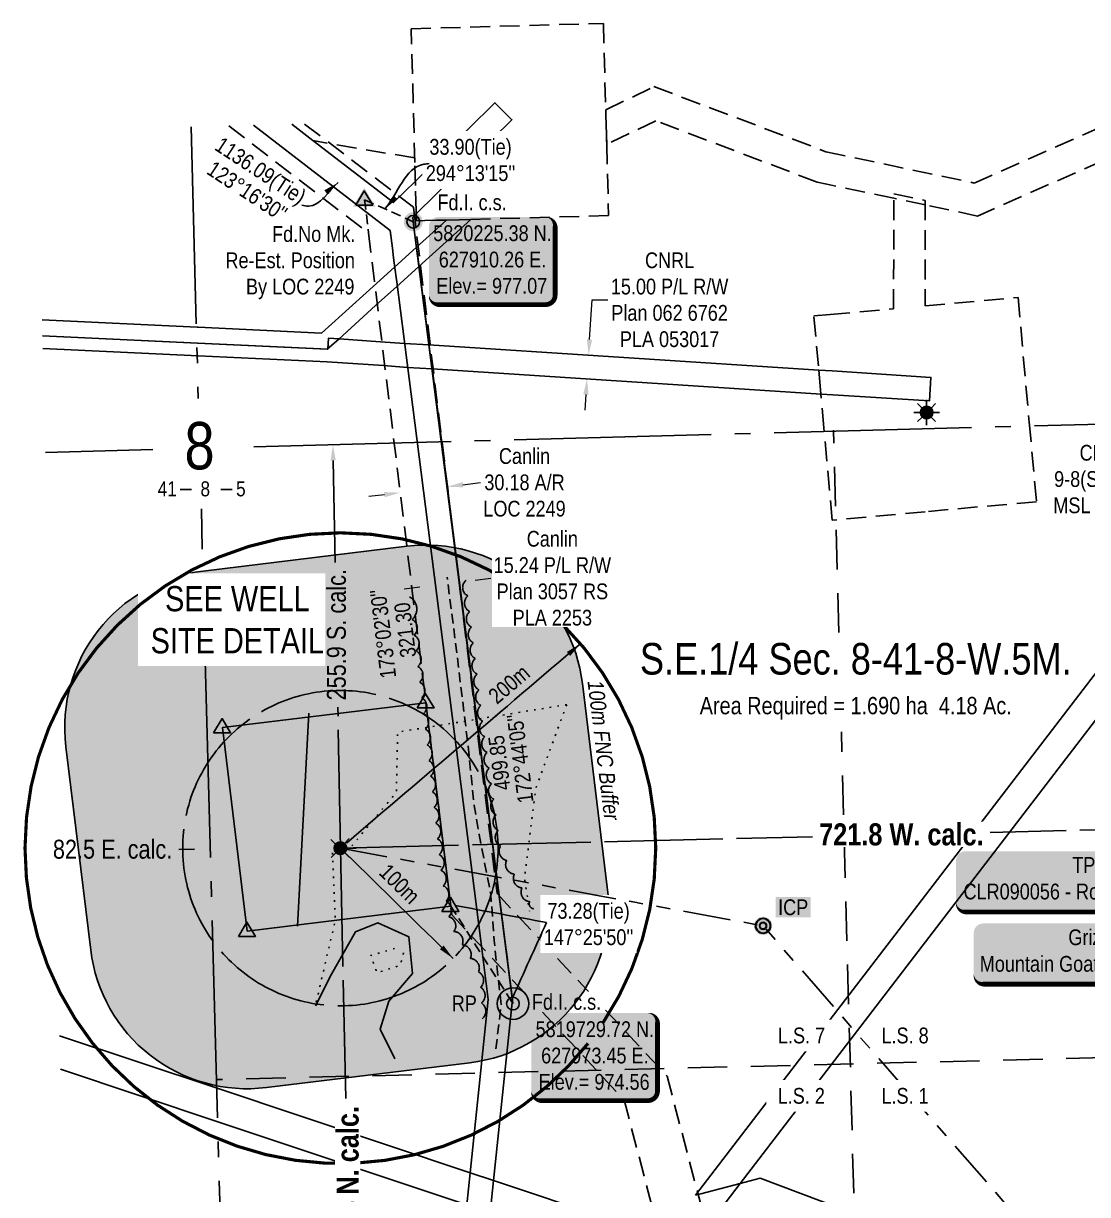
# Model space of a CAD drawing. Extents: x 627663 to 632082, y 5817591 to 5820351.
# Drawn here: x 627663 to 628338, y 5819609 to 5820351 of the extents above; entities that cross this region are included whole.
import ezdxf
from ezdxf.enums import TextEntityAlignment as Align

# ---------------------------------------------------------------- set-up
doc = ezdxf.new("R2010")
doc.units = 0
doc.header["$LTSCALE"] = 5
doc.header["$PDSIZE"] = 0.5
for name, pattern in [('0', [1, 1, 0]), ('foc-ACCESSROAD', [3.75, 2.5, -1.25]), ('foc-BUFFER', [16.75, 15, -1.75]), ('foc-COORDS', [16.75, 15, -1.75]), ('foc-DRILLPATH', [14.75, 6, -1.75, 1.75, -1.75, 1.75, -1.75]), ('foc-LSD', [8, 5, -3]), ('foc-QUARTERLINE', [33, 25, -3, 2, -3]), ('foc-TIELINE', [1.875, 1.25, -0.625]), ('foc-TOPO', [1, 0.2, -0.8]), ('foc-TRAV', [1.875, 1.25, -0.625]), ('UG_PIPE', [1.875, 1.25, -0.625])]:
    doc.linetypes.add(name, pattern=pattern)
doc.layers.get('Defpoints').update_dxf_attribs({"color": 9})
for name, color, linetype in [('10', 1, 'Continuous'), ('35', 37, 'Continuous'), ('9', 3, 'Continuous'), ('AS-FENCE', 48, 'foc-FENCE'), ('AS-PIPE-UG', 44, 'UG_PIPE'), ('AS-ROADS', 254, 'Continuous'), ('AS-WILDLIFE-BLOCK', 131, 'Continuous'), ('AUX-BUFFER', 7, 'foc-BUFFER'), ('C-AR', 13, 'foc-ACCESSROAD'), ('C-RW', 13, 'Continuous'), ('C-SYMBOL', 7, 'Continuous'), ('C-WS', 13, 'foc-ACCESSROAD'), ('DETAIL-T', 7, 'Continuous'), ('F-RW', 190, 'Continuous'), ('F-WS', 190, 'foc-ACCESSROAD'), ('F-WS-S', 190, 'Continuous'), ('L-BD', 7, 'Continuous'), ('L-DETAIL-T', 3, 'Continuous'), ('L-MON', 1, 'Continuous'), ('L-MON-T', 1, 'Continuous'), ('L-SECLBL', 7, 'Continuous'), ('L-SECQ', 8, 'foc-QUARTERLINE'), ('L-SECTION-LSD', 7, 'foc-LSD'), ('L-SYMBOL', 7, 'Continuous'), ('L-TIE', 7, 'foc-TIELINE'), ('L-TRAV', 7, 'foc-TRAV'), ('P-BUFFER-H 30m', 51, 'Continuous'), ('P-BUFFER-T', 40, 'Continuous'), ('P-OFFSETS', 7, 'foc-COORDS'), ('P-PDRILLPATH', 12, 'foc-DRILLPATH'), ('P-PROPOSED', 10, 'Continuous'), ('P-PROPOSED-H', 21, 'Continuous'), ('T-BUSH', 110, '0'), ('T-LOW-AREA', 48, 'foc-TOPO'), ('T-SLOPE', 48, 'Continuous'), ('T-VEGETATION CHANGE', 104, 'foc-TOPO')]:
    doc.layers.add(name, color=color, linetype=linetype)
for name, color, linetype, lineweight in [('C-AR-T', 13, 'Continuous', 9), ('C-RW-T', 13, 'Continuous', 9), ('F-RW-T', 190, 'Continuous', 9), ('F-WS-T', 190, 'Continuous', 9)]:
    doc.layers.add(name, color=color, linetype=linetype, lineweight=lineweight)
doc.styles.add('100L', font='ARIALN.TTF', dxfattribs={"height": 11})
doc.styles.add('175L', font='ARIALN.TTF', dxfattribs={"height": 20})
doc.styles.add('80', font='ARIALN.TTF', dxfattribs={"height": 10})
doc.styles.add('80CG', font='ARIALN.TTF', dxfattribs={"height": 10})
doc.styles.add('80L', font='ARIALN.TTF', dxfattribs={"height": 10})
doc.styles.add('foc-LtypeFont', font='ARIALN.TTF', dxfattribs={"height": 7.35})
doc.styles.add('SIMPLEX', font='ARIALN.TTF')
doc.linetypes.add('foc-FENCE', pattern='A,10,-1,["X",foc-LtypeFont,S=0.2,R=0,X=-0.625,Y=-0.75],-1.24', length=12.24)
doc.dimstyles.new('CG2011', dxfattribs={"dimscale": 5, "dimtxt": 9, "dimasz": 2, "dimexe": 0.2, "dimexo": 0.0625, "dimgap": 0.5, "dimtad": 0, "dimtih": 1, "dimtoh": 1, "dimzin": 0, "dimdsep": 46, "dimtxsty": '80CG', "dimcen": 0.1, "dimse1": 1, "dimse2": 1, "dimclrd": 256, "dimclrt": 256, "dimaunit": 1, "dimadec": 4, "dimazin": 0, "dimtfac": 0.06, "dimtofl": 0, "dimtmove": 0, "dimatfit": 1, "dimfxl": 0.2, "dimtolj": 1, "dimtzin": 0, "dimlwd": -1, "dimarcsym": 0})
doc.dimstyles.new('Compass 5 000', dxfattribs={"dimscale": 5, "dimtxt": 9, "dimasz": 2, "dimexe": 0.2, "dimexo": 0.0625, "dimgap": 0.5, "dimtad": 0, "dimtih": 1, "dimtoh": 1, "dimzin": 0, "dimdsep": 46, "dimtxsty": '80CG', "dimcen": 0.1, "dimse1": 1, "dimse2": 1, "dimclrd": 256, "dimclrt": 256, "dimaunit": 1, "dimadec": 4, "dimazin": 0, "dimtfac": 0.06, "dimtofl": 0, "dimtmove": 0, "dimatfit": 1, "dimfxl": 0.2, "dimtolj": 1, "dimtzin": 0, "dimlwd": -1, "dimarcsym": 0})

# ---------------------------------------------------------------- blocks, each defined once
blk = doc.blocks.new('GAS')
h = blk.add_hatch(color=255)
h.dxf.hatch_style = 1
edge = h.paths.add_edge_path()
edge.add_arc((0, 0), 0.9, 0, 360)
for p, q in [((0, 0.81), (0, 1.62)), ((-0.81, 0), (-1.62, 0)), ((-0.57, 0.57), (-1.14, 1.14)), ((0.57, 0.57), (1.14, 1.14)), ((1.62, 0), (0.81, 0)), ((-0.57, -0.57), (-1.14, -1.14)), ((0, -0.81), (0, -1.62)), ((1.14, -1.14), (0.57, -0.57))]:
    blk.add_line(p, q)
blk.add_circle((0, 0), 0.8)
blk = doc.blocks.new('fdia')
at = {"color": 255, "const_width": 1}
blk.add_lwpolyline([(-0.5, 0, 1), (0.5, 0, 1)], format="xyb", close=True, dxfattribs=at)
blk = doc.blocks.new('Fdiaa')
blk.add_blockref('fdia', (0, 0))
blk = doc.blocks.new('fdib')
at = {"color": 1, "const_width": 1.6}
blk.add_lwpolyline([(-0.4, 0, 1), (0.4, 0, 1)], format="xyb", close=True, dxfattribs=at)
at = {"color": 1}
blk.add_circle((0, 0), 0.8, dxfattribs=at)
blk = doc.blocks.new('Fdibb')
blk.add_blockref('fdib', (0, 0))
blk = doc.blocks.new('fdicc')
for name in ['Fdibb', 'Fdiaa']:
    blk.add_blockref(name, (0, 0))
blk = doc.blocks.new('FDI')
blk.add_blockref('fdicc', (0, 0))
blk = doc.blocks.new('TRIA')
blk.add_hatch(color=255).paths.add_polyline_path([(-0.04, 1.52), (-1.47, -0.87), (1.39, -0.87)])
blk = doc.blocks.new('TRIAA')
blk.add_blockref('TRIA', (0, 0))
blk = doc.blocks.new('TRIB')
at = {"color": 1}
blk.add_lwpolyline([(-1.12, -0.67), (-0.04, 1.13), (1.04, -0.67)], close=True, dxfattribs=at)
blk = doc.blocks.new('TRIBB')
blk.add_blockref('TRIB', (0, 0))
blk = doc.blocks.new('TRICC')
for name in ['TRIAA', 'TRIBB']:
    blk.add_blockref(name, (0, 0))
blk = doc.blocks.new('plspike')
blk.add_blockref('TRICC', (0, 0))
blk = doc.blocks.new('WC')
at = {"layer": 'L-MON'}
h = blk.add_hatch(color=255, dxfattribs=at)
h.dxf.hatch_style = 1
edge = h.paths.add_edge_path()
edge.add_arc((0, 0), 0.9, 0, 360)
at = {"layer": 'L-MON', "color": 240, "flags": 128}
for points in [[(-0.62, 0.5), (-1.23, 1.12)], [(0.52, 0.61), (1.13, 1.21)], [(-1.18, -1.18), (-0.56, -0.57)], [(1.16, -1.18), (0.56, -0.57)]]:
    blk.add_lwpolyline(points, dxfattribs=at)
at = {"layer": 'L-MON', "color": 240}
for radius in [0.8, 0.373]:
    blk.add_circle((0, 0), radius, dxfattribs=at)
blk = doc.blocks.new('WPFA')
blk.add_hatch(color=255).paths.add_polyline_path([(1.05, 1.05), (-1.05, 1.05), (-1.05, -1.05), (1.05, -1.05)])
blk = doc.blocks.new('WPFAA')
blk.add_blockref('WPFA', (0, 0))
blk = doc.blocks.new('WPFB')
at = {"color": 1}
blk.add_solid([(-0.85, 0.85), (0.85, 0.85), (-0.85, -0.85), (0.85, -0.85)], dxfattribs=at)
blk = doc.blocks.new('WPFBB')
blk.add_blockref('WPFB', (0, 0))
blk = doc.blocks.new('WPFCC')
for name in ['WPFAA', 'WPFBB']:
    blk.add_blockref(name, (0, 0))
blk = doc.blocks.new('fdhub')
blk.add_blockref('WPFCC', (0, 0))
blk = doc.blocks.new('*U33')
h = blk.add_hatch(color=255)
edge = h.paths.add_edge_path()
edge.add_line((-121.5, -20), (121.5, -20))
edge.add_arc((121.5, -14), 6, 270, 360)
edge.add_line((127.5, -14), (127.5, 12.5))
edge.add_arc((121.5, 12.5), 6, 0, 90)
edge.add_line((121.5, 18.5), (-121.5, 18.5))
edge.add_arc((-121.5, 12.5), 6, 90, 180)
edge.add_line((-127.5, 12.5), (-127.5, -14))
edge.add_arc((-121.5, -14), 6, 180, 270)
at = {"color": 131, "flags": 128}
blk.add_lwpolyline([(-121.5, -20, 3, 3, 0), (121.5, -20, 3, 3, 0.414214), (127.5, -14, 3, 3, 0), (127.5, 12.5, 3, 0, 0.414214), (121.5, 18.5, 0, 0, 0), (-121.5, 18.5, 0, 0, 0.414214), (-127.5, 12.5, 0, 0, 0), (-127.5, -14, 0, 3, 0.414214)], format="xyseb", close=True, dxfattribs=at)
at = {"color": 131, "style": '80'}
blk.add_attdef('ENTER_TEXT_001', (-35.99, -5), '', height=10, dxfattribs=at)
blk = doc.blocks.new('L-SECLBL')
at = {"layer": '9', "color": 7}
for p, q in [((-5.08, -27.83), (-12.29, -27.83)), ((20.7, -27.83), (13.5, -27.83))]:
    blk.add_line(p, q, dxfattribs=at)
at = {"layer": '10', "color": 2, "style": 'SIMPLEX'}
blk.add_attdef('SEC', text='', height=30, dxfattribs=at).set_placement((0, 0), align=Align.MIDDLE)
at = {"layer": '10', "color": 5, "style": '80L'}
blk.add_attdef('TWP', text='', height=9.5, dxfattribs=at).set_placement((-14.43, -27.37), align=Align.MIDDLE_RIGHT)
blk.add_attdef('RGE', text='', height=9.5, dxfattribs=at).set_placement((3.62, -27.37), align=Align.MIDDLE_CENTER)
blk.add_attdef('MER', text='', height=9.5, dxfattribs=at).set_placement((23.17, -27.37), align=Align.MIDDLE_LEFT)
blk = doc.blocks.new('*U34')
h = blk.add_hatch(color=255)
edge = h.paths.add_edge_path()
edge.add_line((-136.5, -20), (136.5, -20))
edge.add_arc((136.5, -14), 6, 270, 360)
edge.add_line((142.5, -14), (142.5, 12.5))
edge.add_arc((136.5, 12.5), 6, 0, 90)
edge.add_line((136.5, 18.5), (-136.5, 18.5))
edge.add_arc((-136.5, 12.5), 6, 90, 180)
edge.add_line((-142.5, 12.5), (-142.5, -14))
edge.add_arc((-136.5, -14), 6, 180, 270)
at = {"color": 44, "flags": 128}
blk.add_lwpolyline([(-136.5, -20, 3, 3, 0), (136.5, -20, 3, 3, 0.414214), (142.5, -14, 3, 3, 0), (142.5, 12.5, 3, 0, 0.414214), (136.5, 18.5, 0, 0, 0), (-136.5, 18.5, 0, 0, 0.414214), (-142.5, 12.5, 0, 0, 0), (-142.5, -14, 0, 3, 0.414214)], format="xyseb", close=True, dxfattribs=at)
at = {"color": 44, "style": '80'}
blk.add_attdef('ENTER_TEXT_001', (-35.99, -5), '', height=10, dxfattribs=at)
blk = doc.blocks.new('*D38')
at = {"layer": 'C-AR-T', "transparency": 16777216}
for p, q in [((627941.72, 5820058.68), (627952.82, 5820060.09)), ((627891.94, 5820052.35), (627882.02, 5820051.09))]:
    blk.add_line(p, q, dxfattribs=at)
for points in [[(627941.51, 5820060.33), (627941.93, 5820057.02), (627931.8, 5820057.41)], [(627891.73, 5820054), (627892.15, 5820050.7), (627901.86, 5820053.61)]]:
    blk.add_solid(points, dxfattribs=at)
at = {"layer": 'Defpoints', "color": 0, "transparency": 16777216}
for p in [(627931.8, 5820057.41), (627933.76, 5820042), (627903.82, 5820038.19)]:
    blk.add_point(p, dxfattribs=at)
at = {"layer": 'C-AR-T', "transparency": 16777216, "insert": (627980.77, 5820060.09), "char_height": 10, "attachment_point": 5, "style": '80CG'}
blk.add_mtext('\\A1;Canlin\\P30.18 A/R\\PLOC 2249', dxfattribs=at)
blk = doc.blocks.new('*D49')
at = {"layer": 'Defpoints', "color": 0, "transparency": 16777216}
for p in [(628020.56, 5820140.79), (628021.35, 5820140.73), (628019.59, 5820125.83)]:
    blk.add_point(p, dxfattribs=at)
at = {"layer": 'F-RW-T', "transparency": 16777216}
for p, q in [((628022, 5820150.71), (628023.65, 5820175.88)), ((628023.65, 5820175.88), (628033.65, 5820175.88)), ((628019.72, 5820115.8), (628019.07, 5820105.82))]:
    blk.add_line(p, q, dxfattribs=at)
for points in [[(628020.34, 5820150.82), (628023.67, 5820150.6), (628021.35, 5820140.73)], [(628018.06, 5820115.91), (628021.38, 5820115.69), (628020.37, 5820125.78)]]:
    blk.add_solid(points, dxfattribs=at)
at = {"layer": 'F-RW-T', "transparency": 16777216, "insert": (628072.74, 5820175.88), "char_height": 10, "attachment_point": 5, "style": '80CG', "bg_fill": 3, "box_fill_scale": 1.1, "bg_fill_color": 256, "bg_fill_true_color": 13158600, "bg_fill_transparency": 0}
blk.add_mtext('\\A1;CNRL\\P15.00 P/L R/W\\PPlan 062 6762\\PPLA 053017', dxfattribs=at)
blk = doc.blocks.new('*D52')
at = {"layer": 'Defpoints', "color": 0, "transparency": 16777216}
for p in [(628585.34, 5819845.78), (628585.34, 5819845.78), (627864.03, 5819828.23)]:
    blk.add_point(p, dxfattribs=at)
at = {"layer": 'P-OFFSETS', "transparency": 16777216}
for p, q in [((628575.34, 5819845.53), (628275.96, 5819838.25)), ((627864.03, 5819828.23), (628163.41, 5819835.52))]:
    blk.add_line(p, q, dxfattribs=at)
blk.add_solid([(628575.3, 5819847.2), (628575.38, 5819843.87), (628585.34, 5819845.78)], dxfattribs=at)
at = {"layer": 'P-OFFSETS', "transparency": 16777216, "insert": (628219.68, 5819836.88), "char_height": 10, "attachment_point": 5, "style": '80CG', "bg_fill": 3, "box_fill_scale": 1.1, "bg_fill_color": 256, "bg_fill_true_color": 13158600, "bg_fill_transparency": 0}
blk.add_mtext('\\A1;{\\fArial Narrow|b1|i0|c0|p34;\\H1.4x;\\C14;721.8 W. calc.}', dxfattribs=at)
blk = doc.blocks.new('_None')
blk = doc.blocks.new('*D53')
at = {"layer": 'Defpoints', "color": 0, "transparency": 16777216}
for p in [(627781.57, 5819827.64), (627781.57, 5819827.64), (627864.03, 5819828.23)]:
    blk.add_point(p, dxfattribs=at)
at = {"layer": 'P-OFFSETS', "transparency": 16777216}
for p, q in [((627771.57, 5819827.57), (627761.58, 5819827.5)), ((627864.03, 5819828.23), (627874.03, 5819828.31))]:
    blk.add_line(p, q, dxfattribs=at)
blk.add_solid([(627771.56, 5819829.23), (627771.59, 5819825.9), (627781.57, 5819827.64)], dxfattribs=at)
at = {"layer": 'P-OFFSETS', "transparency": 16777216, "insert": (627719.61, 5819827.5), "char_height": 10, "attachment_point": 5, "style": '80CG'}
blk.add_mtext('\\A1;{\\H1.2x;82.5 E. calc.}', dxfattribs=at)
blk = doc.blocks.new('*D54')
at = {"layer": 'Defpoints', "color": 0, "transparency": 16777216}
for p in [(627864.03, 5819828.23), (627876.03, 5819280.16), (627876.03, 5819280.16)]:
    blk.add_point(p, dxfattribs=at)
at = {"layer": 'P-OFFSETS', "transparency": 16777216}
for p, q in [((627864.03, 5819828.23), (627867.52, 5819668.87)), ((627875.81, 5819290.16), (627869.9, 5819559.93))]:
    blk.add_line(p, q, dxfattribs=at)
blk.add_solid([(627877.47, 5819290.19), (627874.14, 5819290.12), (627876.03, 5819280.16)], dxfattribs=at)
at = {"layer": 'P-OFFSETS', "transparency": 16777216, "insert": (627868.71, 5819614.4), "char_height": 10, "attachment_point": 5, "rotation": 90, "style": '80CG', "bg_fill": 3, "box_fill_scale": 1.1, "bg_fill_color": 256, "bg_fill_true_color": 13158600, "bg_fill_transparency": 0}
blk.add_mtext('\\A1;{\\fArial Narrow|b1|i0|c0|p34;\\H1.4x;\\C14;548.4 N. calc.}', dxfattribs=at)
blk = doc.blocks.new('*D55')
at = {"layer": 'Defpoints', "color": 0, "transparency": 16777216}
for p in [(627859.17, 5820084), (627859.29, 5820084), (627864.03, 5819828.23)]:
    blk.add_point(p, dxfattribs=at)
at = {"layer": 'P-OFFSETS', "transparency": 16777216}
for p, q in [((627859.48, 5820074), (627860.71, 5820009.43)), ((627864.15, 5819828.24), (627862.45, 5819917.68))]:
    blk.add_line(p, q, dxfattribs=at)
blk.add_solid([(627861.15, 5820074.04), (627857.82, 5820073.97), (627859.29, 5820084)], dxfattribs=at)
at = {"layer": 'P-OFFSETS', "transparency": 16777216, "insert": (627861.58, 5819963.55), "char_height": 10, "attachment_point": 5, "rotation": 90, "style": '80CG', "bg_fill": 1, "box_fill_scale": 1.1, "bg_fill_color": 51, "bg_fill_transparency": 0}
blk.add_mtext('\\A1;{\\H1.2x;255.9 S. calc.}', dxfattribs=at)
blk = doc.blocks.new('*D56')
at = {"layer": 'C-RW-T', "transparency": 16777216}
for p, q in [((627949.42, 5819998.06), (627959.34, 5819999.32)), ((627914.47, 5819993.62), (627904.55, 5819992.36))]:
    blk.add_line(p, q, dxfattribs=at)
for points in [[(627949.21, 5819999.72), (627949.63, 5819996.41), (627939.5, 5819996.8)], [(627914.26, 5819995.28), (627914.68, 5819991.97), (627924.39, 5819994.88)]]:
    blk.add_solid(points, dxfattribs=at)
at = {"layer": 'Defpoints', "color": 0, "transparency": 16777216}
for p in [(627921.88, 5820014.64), (627936.99, 5820016.56), (627939.5, 5819996.8)]:
    blk.add_point(p, dxfattribs=at)
at = {"layer": 'C-RW-T', "transparency": 16777216, "insert": (627998.42, 5819999.32), "char_height": 10, "attachment_point": 5, "style": '80CG', "bg_fill": 3, "box_fill_scale": 1.1, "bg_fill_color": 256, "bg_fill_true_color": 13158600, "bg_fill_transparency": 0}
blk.add_mtext('\\A1;Canlin\\P15.24 P/L R/W\\PPlan 3057 RS\\PPLA 2253', dxfattribs=at)
blk = doc.blocks.new('*U60')
at = {"layer": '35', "color": 3}
blk.add_circle((0, 0), 10, dxfattribs=at)
at = {"layer": '35', "color": 3, "style": '80'}
blk.add_attdef('RP_001', (-38.81, -4.85), '', height=10, dxfattribs=at)
blk = doc.blocks.new('*U61')
h = blk.add_hatch(color=254)
edge = h.paths.add_edge_path()
edge.add_line((-34, -28.5), (34, -28.5))
edge.add_arc((34, -22.5), 6, 270, 360)
edge.add_line((40, -22.5), (40, 21))
edge.add_arc((34, 21), 6, 0, 90)
edge.add_line((34, 27), (-34, 27))
edge.add_arc((-34, 21), 6, 90, 180)
edge.add_line((-40, 21), (-40, -22.5))
edge.add_arc((-34, -22.5), 6, 180, 270)
at = {"color": 1, "flags": 128}
blk.add_lwpolyline([(-34, -28.5, 3, 3, 0), (34, -28.5, 3, 3, 0.414214), (40, -22.5, 3, 3, 0), (40, 21, 3, 0, 0.414214), (34, 27, 0, 0, 0), (-34, 27, 0, 0, 0.414214), (-40, 21, 0, 0, 0), (-40, -22.5, 0, 3, 0.414214)], format="xyseb", close=True, dxfattribs=at)
blk.add_lwpolyline([(-11.91, -8.57, 0, 10, 0), (0, 0, 5, 5, 0)], format="xyseb", dxfattribs=at)
at = {"color": 1, "style": '80'}
blk.add_attdef('ENTER_TEXT_001', (-35.99, -5), '', height=10, dxfattribs=at)
blk = doc.blocks.new('plbh')
at = {"layer": 'L-MON'}
h = blk.add_hatch(color=255, dxfattribs=at)
h.dxf.hatch_style = 1
edge = h.paths.add_edge_path()
edge.add_arc((0, 0), 1.16, 0, 360)
h = blk.add_hatch(color=256, dxfattribs=at)
h.dxf.hatch_style = 1
h.paths.add_polyline_path([(-0.96, 0, 1), (0.96, 0, 1)])
h.paths.add_polyline_path([(0.91, 0, -1), (-0.91, 0, -1)], flags=16)
h.paths.add_polyline_path([(0.45, 0, -1), (-0.45, 0, -1)], flags=0)
h = blk.add_hatch(color=256, dxfattribs=at)
h.dxf.hatch_style = 1
h.paths.add_polyline_path([(-0.45, 0, 1), (0.45, 0, 1)])
h.paths.add_polyline_path([(0.4, 0, -1), (-0.4, 0, -1)], flags=16)
at = {"layer": 'L-MON', "color": 240}
for radius in [0.96, 0.91, 0.45, 0.4]:
    blk.add_circle((0, 0), radius, dxfattribs=at)
blk = doc.blocks.new('ICP_text')
at = {"color": 14, "insert": (-10.78, -0.47), "char_height": 10, "attachment_point": 5, "style": '80L', "bg_fill": 1, "box_fill_scale": 1.15, "bg_fill_color": 255, "bg_fill_transparency": 0}
blk.add_mtext_dynamic_manual_height_columns('ICP', width=19.0702, gutter_width=47.5, heights=[0], dxfattribs=at)

msp = doc.modelspace()

# ---------------------------------------------------------------- hatches: boundary and pattern name
at = {"layer": 'P-BUFFER-H 30m'}
h = msp.add_hatch(color=256, dxfattribs=at)
h.dxf.hatch_style = 1
h.paths.add_polyline_path([(627906.138, 5820019.69), (627777.144, 5820003.922, 0.4141608), (627690.044, 5819892.584), (627705.79, 5819763.577, 0.4142456), (627817.141, 5819676.461), (627946.129, 5819692.219, 0.4141654), (628033.236, 5819803.552), (628017.496, 5819932.569, 0.4142825)])
h.paths.add_polyline_path([(627918.267, 5819920.463), (627934.007, 5819791.446), (627805.019, 5819775.688), (627789.273, 5819904.695)], flags=16)
at = {"layer": 'P-PROPOSED-H'}
h = msp.add_hatch(color=256, dxfattribs=at)
h.dxf.hatch_style = 1
h.paths.add_polyline_path([(627918.267, 5819920.463), (627789.273, 5819904.695), (627805.019, 5819775.688), (627934.007, 5819791.446)])

# ---------------------------------------------------------------- linework, layer by layer
at = {"layer": 'AS-FENCE', "flags": 128}
msp.add_lwpolyline([(627844.075, 5819913.869), (627836.799, 5819778.757)], dxfattribs=at)
at = {"layer": 'AS-PIPE-UG', "flags": 128}
msp.add_lwpolyline([(627962.619, 5819701.041), (627965.971, 5819728.777), (627961.489, 5819769.736), (627959.401, 5819798.889), (627951.953, 5819836.891), (627948.858, 5819855.392), (627945.252, 5819890.764), (627937.002, 5819958.647), (627931.694, 5820000.094)], dxfattribs=at)
at = {"layer": 'AS-ROADS', "const_width": 7, "flags": 128}
msp.add_lwpolyline([(627980.586, 5819756.111), (627961.872, 5819782.442), (627949.778, 5819809.455), (627947.524, 5819817.991), (627943.566, 5819837.987), (627940.882, 5819860.814), (627935.443, 5819912.051), (627929.763, 5819962.438), (627925.027, 5820002.883)], dxfattribs=at)
at = {"layer": 'AUX-BUFFER', "color": 251, "linetype": 'foc-BUFFER'}
msp.add_circle((627864.03, 5819828.235), 99.965, dxfattribs=at)
at = {"layer": 'C-AR'}
msp.add_line((627911.163, 5820265.813), (627846.67, 5820276.782), dxfattribs=at)
for points in [[(628432.977, 5820301.975), (628268.018, 5820229.021), (628234.884, 5820236.025), (628214.892, 5820240.251), (628172.424, 5820249.229), (628166.243, 5820250.536), (628063.921, 5820289.391), (628032.851, 5820274.4), (628032.251, 5820296.308), (628062.82, 5820311.059), (628171.885, 5820269.79), (628265.834, 5820249.93), (628380.588, 5820300.679)], [(627793.217, 5820286.155), (627881.905, 5820218.335), (627934.673, 5819786.028), (627983.469, 5819733.611)], [(627841.327, 5820287.344), (627910.315, 5820234.59), (627963.433, 5819799.411), (628021.252, 5819737.301)]]:
    msp.add_lwpolyline(points, dxfattribs=at)
at = {"layer": 'C-RW'}
for points in [[(627833.225, 5820287.144), (627846.67, 5820276.782), (627897.703, 5820237.486), (627911.565, 5820251.131), (627962.045, 5820300.817), (627972.761, 5820289.997), (627912.134, 5820230.34), (627909.871, 5820228.114), (627910.637, 5820222.145), (627911.955, 5820211.861), (627913.034, 5820203.445), (627913.514, 5820199.698), (627919.866, 5820150.152), (627919.943, 5820149.552), (627921.807, 5820135.006), (627921.912, 5820134.365), (627927.869, 5820088.337), (627964.283, 5819801.713), (627970.808, 5819750.354), (627973.091, 5819732.39), (627961.18, 5819617.474), (627959.067, 5819597.089)], [(627944.272, 5819602.026), (627946.385, 5819622.411), (627957.766, 5819732.22), (627953.031, 5819769.482), (627912.57, 5820087.931), (627906.342, 5820135.877), (627904.399, 5820151.029), (627899.758, 5820187.24), (627899.402, 5820190.015), (627898.2, 5820199.404), (627897.795, 5820202.557), (627897.006, 5820208.716), (627895.572, 5820219.906), (627809.051, 5820286.546)], [(628089.126, 5819608.166), (628091.91, 5819611.797), (628468.352, 5820102.72), (628574.207, 5820240.72), (628574.961, 5820212.152), (628491.489, 5820103.337), (628117.535, 5819615.642), (628099.661, 5819592.335)], [(627675.03, 5820163.147), (627773.237, 5820158.485), (627773.84, 5820158.457), (627852.066, 5820154.742), (627884.768, 5820184.356), (627898.277, 5820196.59), (627912.032, 5820209.048), (627931.263, 5820226.462), (627939.559, 5820226.689), (627946.72, 5820226.886), (627913.592, 5820196.884), (627899.835, 5820184.427), (627886.327, 5820172.194), (627862.965, 5820151.037), (627855.741, 5820144.494), (627773.501, 5820148.398), (627675.273, 5820153.061)]]:
    msp.add_lwpolyline(points, dxfattribs=at)
at = {"layer": 'C-WS'}
msp.add_lwpolyline([(627917.57, 5820226.087), (627912.255, 5820225.942), (627912.211, 5820227.526), (627912.082, 5820232.241), (627911.642, 5820248.317), (627911.24, 5820263), (627908.918, 5820347.773), (628030.749, 5820351.112), (628032.251, 5820296.308), (628032.851, 5820274.4), (628034.087, 5820229.279), (627946.72, 5820226.886), (627939.559, 5820226.689), (627931.263, 5820226.462), (627924.812, 5820226.286), (627917.57, 5820226.087)], close=True, dxfattribs=at)
at = {"layer": 'F-RW'}
msp.add_line((627973.448, 5819729.718), (627910.255, 5820225.379), dxfattribs=at)
for points in [[(627675.273, 5820153.086), (627773.748, 5820148.412), (627855.988, 5820144.508), (627856.481, 5820151.488), (627863.212, 5820151.051), (627889.504, 5820149.344), (627904.723, 5820148.229), (627920.19, 5820147.353), (628167.376, 5820131.181), (628175.782, 5820130.762), (628238.362, 5820126.701), (628237.407, 5820111.742), (628176.177, 5820115.717), (628168.738, 5820116.072), (627922.131, 5820132.206), (627906.666, 5820133.078), (627891.458, 5820134.197), (627855.604, 5820136.525), (627773.957, 5820140.4), (627675.466, 5820145.075)], [(627685.987, 5819709.294), (627785.837, 5819675.979), (627946.385, 5819622.411), (627961.18, 5819617.474), (628033.192, 5819593.448)], [(627944.272, 5819602.026), (627786.393, 5819654.704), (627686.501, 5819688.034)], [(628089.126, 5819608.166), (628092.618, 5819609.085), (628117.535, 5819615.642), (628130.219, 5819618.979), (628323.412, 5819546.054)]]:
    msp.add_lwpolyline(points, dxfattribs=at)
at = {"layer": 'F-WS'}
msp.add_lwpolyline([(628234.807, 5820238.838), (628234.775, 5820172.035), (628293.625, 5820177.336), (628300.752, 5820098.254), (628305.291, 5820047.898), (628234.711, 5820041.541), (628175.861, 5820036.238), (628170.585, 5820094.789), (628168.414, 5820118.871), (628167.052, 5820133.981), (628164.196, 5820165.678), (628174.59, 5820166.614), (628214.781, 5820170.233), (628214.814, 5820243.065), (628234.807, 5820238.838)], close=True, dxfattribs=at)
at = {"layer": 'L-SECQ'}
for p, q in [((627769.412, 5820285.566), (627773.96, 5820113.387)), ((627809.213, 5820082.66), (628578.506, 5820103.282)), ((627677.059, 5820079.118), (627745.048, 5820080.94)), ((627775.93, 5820043.471), (627776.485, 5820017.839)), ((627778.349, 5819947.266), (627796.394, 5819278.034))]:
    msp.add_line(p, q, dxfattribs=at)
at = {"layer": 'L-SECTION-LSD'}
for p, q in [((628180.027, 5819964.988), (628176.629, 5820093.344)), ((628197.906, 5819289.585), (628181.696, 5819901.952)), ((628589.166, 5819701.38), (627785.369, 5819681.549))]:
    msp.add_line(p, q, dxfattribs=at)
at = {"layer": 'L-TIE'}
for p, q in [((627879.359, 5820239.29), (627881.905, 5820218.335)), ((627879.359, 5820239.29), (627910.255, 5820225.379)), ((627934.007, 5819791.446), (627973.448, 5819729.718))]:
    msp.add_line(p, q, dxfattribs=at)
at = {"layer": 'L-TRAV'}
msp.add_line((627973.448, 5819729.718), (627964.283, 5819801.713), dxfattribs=at)
at = {"layer": 'P-BUFFER-H 30m', "flags": 128}
msp.add_lwpolyline([(627946.129, 5819692.219), (627817.141, 5819676.461, -0.4142456), (627705.79, 5819763.577), (627690.044, 5819892.584, -0.4141608), (627777.144, 5820003.922), (627906.138, 5820019.69, -0.4142825), (628017.496, 5819932.569), (628033.236, 5819803.552, -0.4141654)], format="xyb", close=True, dxfattribs=at)
at = {"layer": 'P-PROPOSED', "flags": 128}
msp.add_lwpolyline([(627934.007, 5819791.446), (627805.019, 5819775.688), (627789.273, 5819904.695), (627918.267, 5819920.463)], close=True, dxfattribs=at)
at = {"layer": 'T-BUSH', "flags": 128}
for points in [[(627943.586, 5819998.074, 0.5205671), (627944.767, 5819988.148, 0.5205671), (627945.947, 5819978.221, 0.5205671), (627947.128, 5819968.295, 0.5205671), (627948.308, 5819958.368, 0.5205671), (627949.489, 5819948.441, 0.5205671), (627950.669, 5819938.515, 0.5205671), (627951.85, 5819928.588, 0.5205671), (627953.031, 5819918.662, 0.5205671), (627954.211, 5819908.735, 0.5205671), (627955.559, 5819898.831, 0.5205671), (627956.992, 5819888.937, 0.5205671), (627958.425, 5819879.044, 0.5205671), (627959.858, 5819869.151, 0.5205671), (627961.291, 5819859.258, 0.5205671), (627962.724, 5819849.364, 0.5205671), (627964.157, 5819839.471, 0.5205671), (627965.59, 5819829.578, 0.5205671), (627969.415, 5819820.495, 0.5205671), (627974.29, 5819811.767, 0.5205671), (627979.164, 5819803.04, 0.5205671), (627984.038, 5819794.312, 0.5205671), (627986.525, 5819789.859, 0.5205671)], [(627953.902, 5819720.115, 0.5205671), (627953.421, 5819730.1, 0.5205671), (627952.941, 5819740.085, 0.5205671), (627951.615, 5819749.811, 0.5205671), (627946.431, 5819758.359, 0.5205671), (627941.247, 5819766.906, 0.5205671), (627936.064, 5819775.454, 0.5205671), (627932.79, 5819784.734, 0.5205671), (627931.044, 5819794.577, 0.5205671), (627929.298, 5819804.42, 0.5205671), (627927.776, 5819814.295, 0.5205671), (627926.687, 5819824.232, 0.5205671), (627925.598, 5819834.169, 0.5205671), (627924.508, 5819844.106, 0.5205671), (627923.419, 5819854.043, 0.5205671), (627922.33, 5819863.98, 0.5205671), (627921.241, 5819873.917, 0.5205671), (627920.151, 5819883.854, 0.5205671), (627919.062, 5819893.791, 0.5205671), (627917.958, 5819903.726, 0.5205671), (627916.763, 5819913.651, 0.5205671), (627915.569, 5819923.576, 0.5205671), (627914.374, 5819933.501, 0.5205671), (627913.18, 5819943.426, 0.5205671), (627911.985, 5819953.351, 0.5205671), (627910.791, 5819963.276, 0.5205671), (627909.596, 5819973.201, 0.5205671), (627907.866, 5819987.582, 0.5205671)]]:
    msp.add_lwpolyline(points, format="xyb", dxfattribs=at)
at = {"layer": 'T-LOW-AREA', "elevation": 972.411, "flags": 128}
msp.add_lwpolyline([(628007.52, 5819919.215), (627987.925, 5819866.182), (627980.751, 5819809.223), (627983.907, 5819788.397)], dxfattribs=at)
at = {"layer": 'T-LOW-AREA', "flags": 128}
msp.add_lwpolyline([(627904.03, 5819761.81), (627902.08, 5819754.043), (627887.26, 5819749.182), (627883.313, 5819760.185), (627900.663, 5819765.364)], dxfattribs=at)
at = {"layer": 'T-SLOPE', "flags": 128}
msp.add_lwpolyline([(627848.182, 5819728.276), (627858.434, 5819748.383), (627873.57, 5819775.099), (627887.709, 5819780.8), (627907.368, 5819772.061), (627909.713, 5819748.679), (627894.73, 5819731.33), (627889.183, 5819713.396), (627898.659, 5819694.586)], dxfattribs=at)
at = {"layer": 'T-VEGETATION CHANGE', "flags": 128}
msp.add_lwpolyline([(628007.52, 5819919.215), (627900.314, 5819901.778), (627899.508, 5819863.629), (627871.095, 5819829.508), (627858.964, 5819826.607), (627860.781, 5819782.445), (627848.182, 5819728.276)], dxfattribs=at)

# ---------------------------------------------------------------- block references
at = {"xscale": 0.99965145, "yscale": 0.99965145, "zscale": 0.99965145}
msp.add_blockref('ICP_text', (628161.877, 5819791.188), dxfattribs=at)
at = {"layer": '35', "color": 3, "xscale": 0.99965145, "yscale": 0.99965145, "zscale": 0.99965145}
msp.add_blockref('*U60', (627973.448, 5819729.718), dxfattribs=at).add_auto_attribs({'RP_001': 'RP'})
at = {"layer": 'AS-WILDLIFE-BLOCK', "linetype": 'ByBlock'}
ref = msp.add_blockref('*U33', (628393.101, 5819762.027), dxfattribs=at)
ref.add_attrib('ENTER_TEXT_001', 'Grizzly Bear Support Zone', (628325.536, 5819766.749), dxfattribs={"layer": '0', "color": 131, "height": 10, "style": '80'})
ref.add_attrib('ENTER_TEXT_002', 'Mountain Goat And Sheep Areas Disease Buffer', (628269.363, 5819749.905), dxfattribs={"layer": '0', "color": 131, "height": 10, "style": '80'})
at = {"layer": 'DETAIL-T'}
ref = msp.add_blockref('*U61', (627960.202, 5820201.354), dxfattribs=dict(at, xscale=0.99965145, yscale=0.99965145, zscale=0.99965145))
ref.add_attrib('ENTER_TEXT_001', '5820225.38 N.', (627922.896, 5820213.122), dxfattribs={"layer": '0', "color": 1, "height": 9.99651, "style": '80'})
ref.add_attrib('ENTER_TEXT_002', '627910.26 E.', (627926.418, 5820196.421), dxfattribs={"layer": '0', "color": 1, "height": 9.99651, "style": '80'})
ref.add_attrib('ENTER_TEXT_003', 'Elev.= 977.07', (627924.839, 5820179.719), dxfattribs={"layer": '0', "color": 1, "height": 9.99651, "style": '80'})
ref = msp.add_blockref('*U61', (628025.089, 5819696.702), dxfattribs=dict(at, xscale=0.99965145, yscale=0.99965145, zscale=0.99965145))
ref.add_attrib('ENTER_TEXT_001', '5819729.72 N.', (627987.783, 5819708.47), dxfattribs={"layer": '0', "color": 1, "height": 9.99651, "style": '80'})
ref.add_attrib('ENTER_TEXT_002', '627973.45 E.', (627991.305, 5819691.769), dxfattribs={"layer": '0', "color": 1, "height": 9.99651, "style": '80'})
ref.add_attrib('ENTER_TEXT_003', 'Elev.= 974.56', (627989.726, 5819675.067), dxfattribs={"layer": '0', "color": 1, "height": 9.99651, "style": '80'})
at = {"layer": 'F-WS-S', "xscale": 5.00000000000004, "yscale": 5.00000000000004, "zscale": 5.00000000000004}
msp.add_blockref('GAS', (628235.699, 5820104.439), dxfattribs=at)
at = {"layer": 'L-MON'}
for name, p, xscale, yscale, zscale in [('plspike', (627879.359, 5820239.29), 5.00000000000004, 5.00000000000004, 5.00000000000004), ('FDI', (627910.255, 5820225.379), 5.00000000000004, 5.00000000000004, 5.00000000000004), ('plspike', (627789.273, 5819904.695), 5.00000000000004, 5.00000000000004, 5.00000000000004), ('plspike', (627934.007, 5819791.446), 5.00000000000004, 5.00000000000004, 5.00000000000004), ('plspike', (627805.019, 5819775.688), 5.00000000000004, 5.00000000000004, 5.00000000000004), ('plbh', (628132, 5819779), 5.000000000000013, 5.000000000000013, 5.000000000000013), ('FDI', (627973.448, 5819729.718), 5.00000000000004, 5.00000000000004, 5.00000000000004)]:
    msp.add_blockref(name, p, dxfattribs=dict(at, xscale=xscale, yscale=yscale, zscale=zscale))
at = {"layer": 'L-MON', "xscale": 5.000000000000042, "yscale": 5.000000000000042, "zscale": 5.000000000000042, "rotation": 44.99999999999999}
msp.add_blockref('fdhub', (627934.673, 5819786.028), dxfattribs=at)
at = {"layer": 'L-SECLBL', "xscale": 0.99965145, "yscale": 0.99965145, "zscale": 0.99965145}
msp.add_blockref('L-SECLBL', (627774.752, 5820083.406), dxfattribs=at).add_auto_attribs({'SEC': '8', 'TWP': '41', 'RGE': '8', 'MER': '5'})

# ---------------------------------------------------------------- texts
at = {"layer": 'AUX-BUFFER', "style": '80CG'}
for s, rotation, p in [('200m', 40.411724, (627970.962, 5819932.13)), ('100m', 315.633013, (627901.582, 5819805.635))]:
    msp.add_text(s, height=9.9965, rotation=rotation, dxfattribs=at).set_placement(p, align=Align.MIDDLE_CENTER)
at = {"layer": 'C-SYMBOL', "color": 3, "style": '175L'}
msp.add_text('S.E.1/4 Sec. 8-41-8-W.5M.', height=19.99303, dxfattribs=at).set_placement((628190.756, 5819932.313), align=Align.BOTTOM_CENTER)
at = {"layer": 'F-WS-T', "insert": (628311.435, 5820083.922), "char_height": 9.99651, "attachment_point": 1, "style": '80L'}
msp.add_mtext_dynamic_manual_height_columns('\\pi21.218;CNRL\\P\\pi5.0672;9-8(Surface)\\P\\pi4.5695;MSL 052282', width=72.62292, gutter_width=50, heights=[0], dxfattribs=at)
at = {"layer": 'L-BD', "style": '80L'}
for s, height, rotation, p in [('1136.09(Tie)', 9.99651, 326.7243, (627812.811, 5820256.741)), ("123°16'30''", 9.99651, 326.7243, (627804.995, 5820244.831)), ("173°02'30''", 9.99651, 96.9597, (627891.085, 5819964.096)), ('321.30', 9.9965, 96.9597, (627905.065, 5819966.528)), ('499.85', 9.9965, 97.2656, (627964.811, 5819882.295))]:
    msp.add_text(s, height=height, rotation=rotation, dxfattribs=at).set_placement(p, align=Align.MIDDLE)
at = {"layer": 'L-MON', "insert": (627984.388, 5819735.802), "char_height": 9.99651, "attachment_point": 1, "style": '80L'}
msp.add_mtext_dynamic_manual_height_columns('\\pi1.0764;Fd.I. c.s.', width=43.06044, gutter_width=50, heights=[0], dxfattribs=at)
at = {"layer": 'L-MON-T', "insert": (627790.169, 5820222.601), "char_height": 9.99651, "attachment_point": 1, "style": '80L'}
msp.add_mtext_dynamic_manual_height_columns('\\pi30.554;Fd.No Mk.\\P\\pi1.008;Re-Est. Position \\P\\pi14.039;By LOC 2249', width=81.43015, gutter_width=50, heights=[0], dxfattribs=at)
at = {"layer": 'L-SYMBOL', "color": 5, "style": '100L'}
msp.add_text('Area Required = 1.690 ha  4.18 Ac.', height=10.99617, dxfattribs=at).set_placement((628190.756, 5819909.821), align=Align.BOTTOM_CENTER)
at = {"layer": 'P-BUFFER-T', "insert": (628029.597, 5819943.209), "char_height": 10, "attachment_point": 1, "rotation": 276.955679, "style": '80L'}
msp.add_mtext_dynamic_manual_height_columns('\\pi8.0857;{\\fArial Narrow|b0|i1|c0|p34;100m FNC Buffer}', width=104.59559, gutter_width=47.5, heights=[0], dxfattribs=at)

# ---------------------------------------------------------------- dimensions: what is measured, and where the dimension line sits
at = {"layer": 'C-AR-T'}
dim = msp.add_linear_dim(base=(627931.798, 5820057.415), p1=(627903.816, 5820038.191), p2=(627933.757, 5820041.995), angle=7.240347, text='Canlin\\P30.18 A/R\\PLOC 2249', dimstyle='Compass 5 000', dxfattribs=at)
dim.commit()
dim.dimension.update_dxf_attribs({"geometry": '*D38', "text_midpoint": (627980.768, 5820060.086), "dimtype": 161})

# ---------------------------------------------------------------- leaders
at = {"layer": 'AUX-BUFFER', "linetype": 'Continuous', "path_type": 1}
for points in [[(628016.258, 5819957.845), (627867.836, 5819831.475)], [(627935.493, 5819758.334), (627867.603, 5819824.74)]]:
    msp.add_leader(points, dimstyle='CG2011', override={"dimasz": 2, "dimgap": 0.5, "dimtad": 0}, dxfattribs=at)
at = {"layer": 'L-BD', "path_type": 1}
msp.add_leader([(627862.715, 5820250.213), (627843.756, 5820235.29), (627839.701, 5820235.809)], dimstyle='Compass 5 000', override={"dimgap": 0.5, "dimtad": 0}, dxfattribs=at)

# ---------------------------------------------------------------- next in the draw order: texts
at = {"layer": 'L-BD', "insert": (627946.55, 5820277.873), "char_height": 9.99651, "width": 51.15643, "attachment_point": 2, "style": '80L', "bg_fill": 3, "box_fill_scale": 1.5, "bg_fill_color": 256, "bg_fill_transparency": 0}
msp.add_mtext("33.90(Tie)\\P294°13'15'' ", dxfattribs=at)
at = {"layer": 'L-DETAIL-T', "insert": (627798.719, 5819972.973), "char_height": 15.99442, "width": 110.07458, "attachment_point": 5, "style": '80CG', "bg_fill": 2}
msp.add_mtext('SEE WELL SITE DETAIL', dxfattribs=at)
at = {"layer": 'L-SECTION-LSD', "char_height": 9.99651, "attachment_point": 1, "style": '100L', "bg_fill": 3, "box_fill_scale": 1.5, "bg_fill_color": 256, "bg_fill_transparency": 0}
for s, width, insert in [('\\pi2.3161;L.S. 7', 30.88047, (628139.12, 5819714.493)), ('\\pi2.1504;L.S. 2', 30.65342, (628139.12, 5819676.222))]:
    msp.add_mtext_dynamic_manual_height_columns(s, width=width, gutter_width=55, heights=[0], dxfattribs=dict(at, insert=insert))

# ---------------------------------------------------------------- next in the draw order: dimensions: what is measured, and where the dimension line sits
at = {"layer": 'F-RW-T'}
dim = msp.add_linear_dim(base=(628021.352, 5820140.734), p1=(628019.586, 5820125.83), p2=(628020.565, 5820140.786), angle=86.256882, text='CNRL\\P15.00 P/L R/W\\PPlan 062 6762\\PPLA 053017', dimstyle='Compass 5 000', override={"dimtfill": 1}, dxfattribs=at)
dim.commit()
dim.dimension.update_dxf_attribs({"geometry": '*D49', "text_midpoint": (628072.737, 5820175.882), "dimtype": 161})

# ---------------------------------------------------------------- next in the draw order: linework, layer by layer
at = {"layer": 'AUX-BUFFER', "color": 251, "linetype": 'foc-BUFFER', "const_width": 1.999, "flags": 128}
msp.add_lwpolyline([(628030.464, 5819717.456, 0.1478806), (628063.96, 5819828.235, 1), (627664.1, 5819828.235, 0.7116576), (628021.042, 5819704.463, 0.7116576)], format="xyb", dxfattribs=at)
at = {"layer": 'C-AR'}
for points in [[(627992.129, 5819724.308), (628043.867, 5819668.73), (628210.545, 5819034.178)], [(628032.19, 5819725.552), (628071.12, 5819683.733), (628239.725, 5819041.843)]]:
    msp.add_lwpolyline(points, dxfattribs=at)
at = {"layer": 'P-PDRILLPATH'}
msp.add_line((629243, 5818505), (628132, 5819779), dxfattribs=at)

# ---------------------------------------------------------------- next in the draw order: texts
at = {"layer": 'L-MON', "insert": (627924.473, 5820242.653), "char_height": 9.99651, "attachment_point": 1, "style": '80L'}
msp.add_mtext_dynamic_manual_height_columns('\\pi1.0764;Fd.I. c.s.', width=43.06044, gutter_width=50, heights=[0], dxfattribs=at)

# ---------------------------------------------------------------- next in the draw order: leaders
at = {"layer": 'L-BD', "path_type": 1}
msp.add_leader([(627892.244, 5820233.488), (627916.898, 5820261.834), (627920.39, 5820262.29)], dimstyle='Compass 5 000', override={"dimgap": 0.5, "dimtad": 0}, dxfattribs=at)

# ---------------------------------------------------------------- next in the draw order: texts
at = {"layer": 'L-BD', "insert": (628021.375, 5819793.468), "char_height": 9.99651, "width": 51.15643, "attachment_point": 2, "style": '80L', "bg_fill": 2}
msp.add_mtext("73.28(Tie)\\P147°25'50'' ", dxfattribs=at)
at = {"layer": 'L-SECTION-LSD', "char_height": 9.9965, "attachment_point": 1, "style": '100L', "bg_fill": 3, "box_fill_scale": 1.5, "bg_fill_color": 256, "bg_fill_transparency": 0}
for s, width, insert in [('L.S. 8', 30.40114, (628207.056, 5819714.493)), ('L.S. 1', 29.99119, (628207.056, 5819676.222))]:
    msp.add_mtext_dynamic_manual_height_columns(s, width=width, gutter_width=55, heights=[0], dxfattribs=dict(at, insert=insert))

# ---------------------------------------------------------------- next in the draw order: dimensions: what is measured, and where the dimension line sits
at = {"layer": 'C-RW-T'}
dim = msp.add_linear_dim(base=(627939.498, 5819996.802), p1=(627921.883, 5820014.636), p2=(627936.989, 5820016.555), angle=7.240347, text='Canlin\\P15.24 P/L R/W\\PPlan 3057 RS\\PPLA 2253', dimstyle='Compass 5 000', override={"dimtfill": 1}, dxfattribs=at)
dim.commit()
dim.dimension.update_dxf_attribs({"geometry": '*D56', "text_midpoint": (627998.425, 5819999.323), "dimtype": 161})
at = {"layer": 'P-OFFSETS'}
dim = msp.add_linear_dim(base=(627876.026, 5819280.159), p1=(627864.03, 5819828.235), p2=(627876.027, 5819280.159), angle=271.253911, text='{\\fArial Narrow|b1|i0|c0|p34;\\H1.4x;\\C14;548.4 N. calc.}', dimstyle='CG2011', override={"dimtxt": 10, "dimgap": 1, "dimtih": 0, "dimdec": 1, "dimblk1": 'None', "dimsah": 1, "dimtfill": 1}, dxfattribs=at)
dim.commit()
dim.dimension.update_dxf_attribs({"geometry": '*D54', "text_midpoint": (627868.71, 5819614.399), "dimtype": 161, "text_rotation": 90})

# ---------------------------------------------------------------- next in the draw order: block references
at = {"layer": 'L-MON', "xscale": 5.00000000000004, "yscale": 5.00000000000004, "zscale": 5.00000000000004}
msp.add_blockref('plspike', (627918.267, 5819920.463), dxfattribs=at)

# ---------------------------------------------------------------- next in the draw order: dimensions: what is measured, and where the dimension line sits
at = {"layer": 'P-OFFSETS'}
dim = msp.add_aligned_dim(p1=(627864.03, 5819828.235), p2=(628585.336, 5819845.776), distance=0, text='{\\fArial Narrow|b1|i0|c0|p34;\\H1.4x;\\C14;721.8 W. calc.}', dimstyle='CG2011', override={"dimtxt": 10, "dimgap": 1, "dimtad": 0, "dimjust": 0, "dimdec": 1, "dimblk1": 'None', "dimsah": 1, "dimtix": 0, "dimtmove": 0, "dimatfit": 1, "dimtfill": 1}, dxfattribs=at)
dim.commit()
dim.dimension.update_dxf_attribs({"geometry": '*D52', "text_midpoint": (628219.685, 5819836.884)})

# ---------------------------------------------------------------- next in the draw order: leaders
at = {"layer": 'L-BD', "path_type": 1}
for points in [[(627936.676, 5819791.92), (627994.683, 5819781.111)], [(627973.111, 5819733.216), (627994.683, 5819781.111)]]:
    msp.add_leader(points, dimstyle='Compass 5 000', override={"dimgap": 0.5, "dimtad": 0}, dxfattribs=at)

# ---------------------------------------------------------------- next in the draw order: linework, layer by layer
at = {"layer": 'P-PDRILLPATH', "flags": 128}
msp.add_lwpolyline([(627864.03, 5819828.235), (628132, 5819779)], dxfattribs=at)

# ---------------------------------------------------------------- next in the draw order: block references
ref = msp.add_blockref('*U34', (628396.83, 5819807.792))
ref.add_attrib('ENTER_TEXT_001', 'TPA 866 DAVID G BAUER', (628328.013, 5819812.596), dxfattribs={"color": 44, "height": 10, "style": '80'})
ref.add_attrib('ENTER_TEXT_002', 'CLR090056 - Rocky Mountain House Office - Forestry', (628259.074, 5819795.752), dxfattribs={"color": 44, "height": 10, "style": '80'})
at = {"layer": 'L-MON', "xscale": 5.00000000000004, "yscale": 5.00000000000004, "zscale": 5.00000000000004}
msp.add_blockref('WC', (627864.03, 5819828.235), dxfattribs=at)

# ---------------------------------------------------------------- next in the draw order: texts
at = {"layer": 'L-BD', "style": '80L'}
msp.add_text("172°44'05''", height=9.99651, rotation=97.2656, dxfattribs=at).set_placement((627977.983, 5819885.041), align=Align.MIDDLE)

# ---------------------------------------------------------------- next in the draw order: dimensions: what is measured, and where the dimension line sits
at = {"layer": 'P-OFFSETS'}
dim = msp.add_linear_dim(base=(627859.293, 5820084.002), p1=(627864.03, 5819828.235), p2=(627859.171, 5820083.999), angle=91.088383, text='{\\H1.2x;255.9 S. calc.}', dimstyle='CG2011', override={"dimtxt": 10, "dimgap": 1, "dimtad": 1, "dimdec": 1, "dimblk1": 'None', "dimsah": 1, "dimtfill": 2, "dimtfillclr": 51}, dxfattribs=at)
dim.commit()
dim.dimension.update_dxf_attribs({"geometry": '*D55', "text_midpoint": (627861.581, 5819963.551), "dimtype": 161, "text_rotation": 90})
dim = msp.add_aligned_dim(p1=(627864.03, 5819828.235), p2=(627781.575, 5819827.64), distance=0, text='{\\H1.2x;82.5 E. calc.}', dimstyle='CG2011', override={"dimtxt": 10, "dimgap": 1, "dimtad": 0, "dimjust": 0, "dimdec": 1, "dimblk1": 'None', "dimsah": 1, "dimtix": 0, "dimtmove": 0, "dimatfit": 1, "dimtfill": 0}, dxfattribs=at)
dim.commit()
dim.dimension.update_dxf_attribs({"geometry": '*D53', "text_midpoint": (627719.605, 5819827.496)})

doc.saveas('drawing.dxf')
